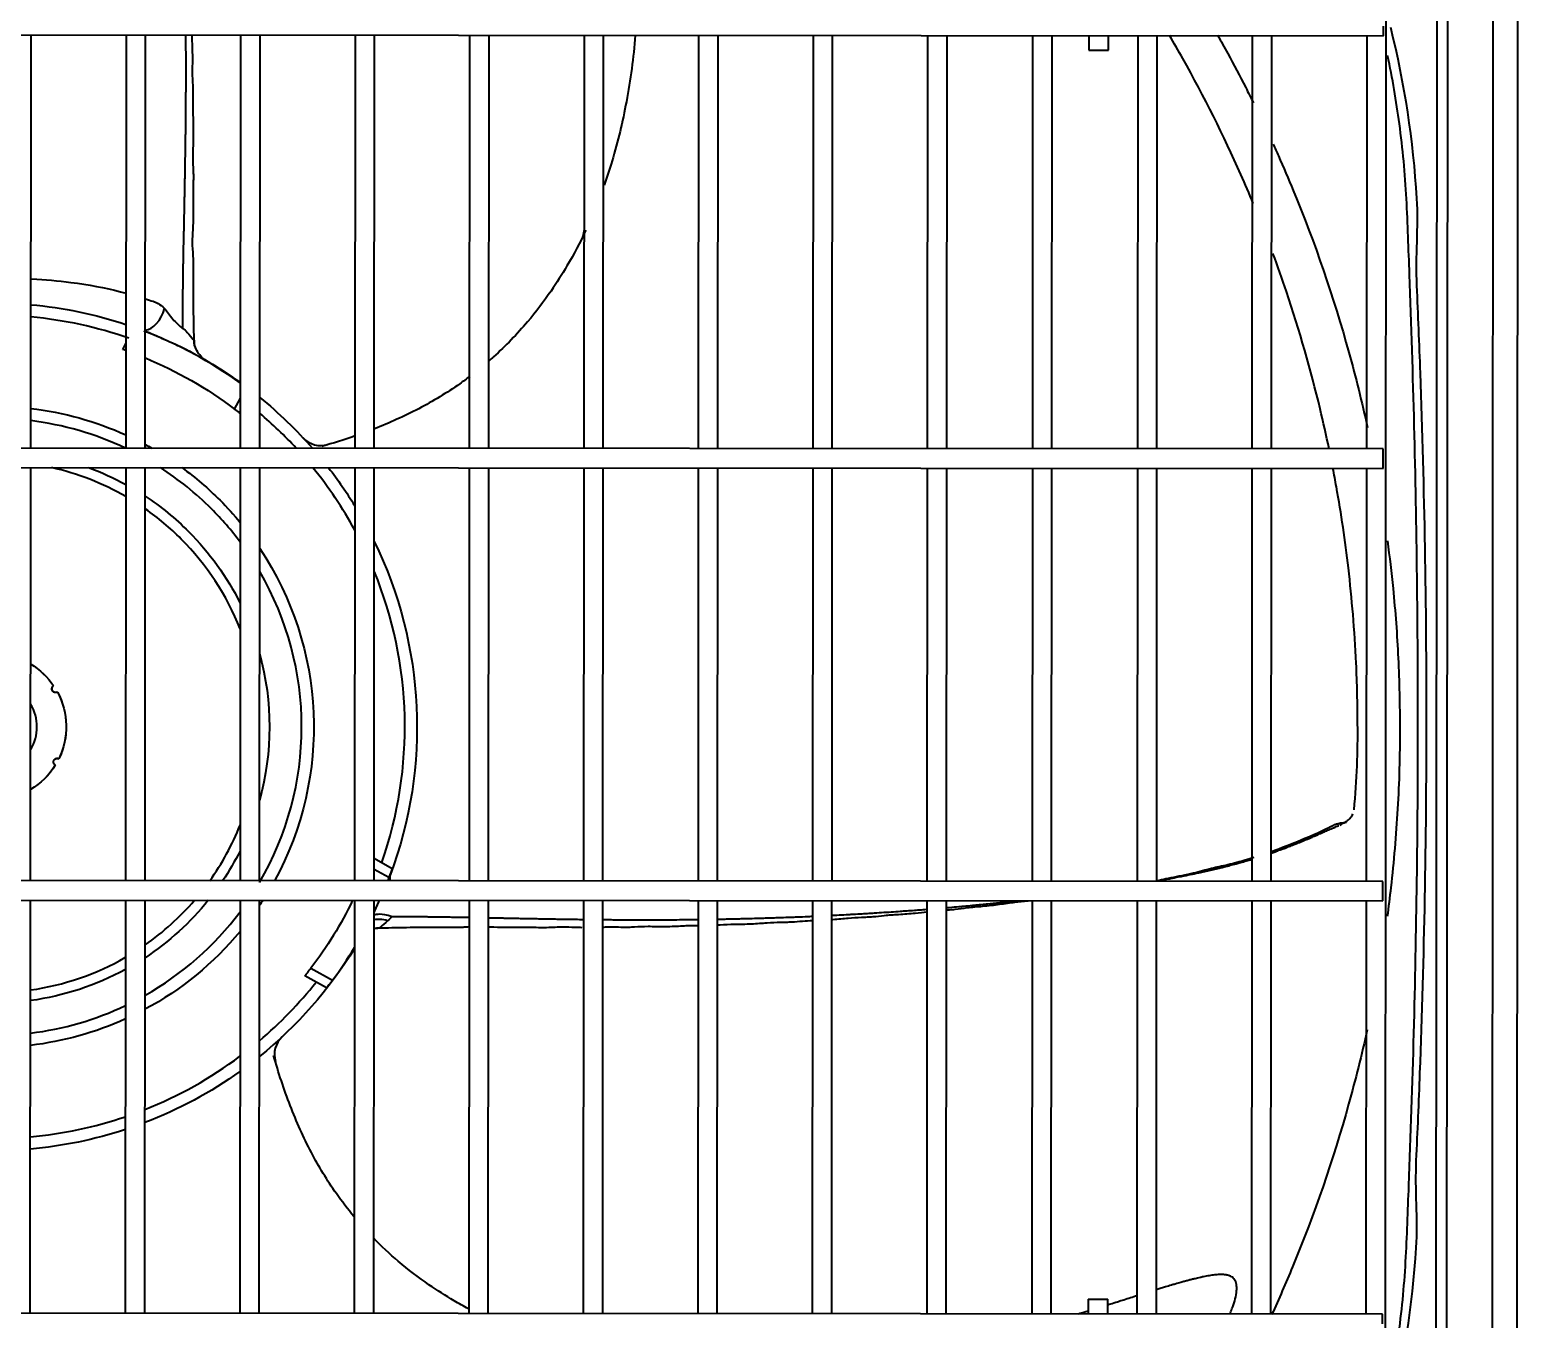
# Model space of a CAD drawing. Extents: x 58467 to 79089, y -33726 to -17391.
# Drawn here: x 78465.97 to 78496.51, y -20826.64 to -20800.17 of the extents above; entities that cross this region are included whole.
import ezdxf

# ---------------------------------------------------------------- set-up
doc = ezdxf.new("R2010")
doc.units = 0
doc.header["$LTSCALE"] = 100
doc.layers.add('+ENTE-ST-DOSEME USTU KONDDRENAJ', color=110, linetype='DOSEMEUSTUKONDENSDRENAJ_LINE', lineweight=40)
doc.linetypes.add('DOSEMEUSTUKONDENSDRENAJ_LINE', pattern='A,300,-40,["CD",Standard,S=15,R=0,X=-35,Y=-7.5],0', length=340)

# ---------------------------------------------------------------- blocks, each defined once
blk = doc.blocks.new('TV KLİMA SANTRALİ')
at = {"color": 3}
for p, q in [((54186.561, -33545.459, -2.269), (54186.602, -33477.454, -2.269)), ((54187.102, -33477.454, -2.269), (54187.061, -33545.459, -2.269)), ((54185.412, -33538.87, -2.269), (54185.442, -33490.119, -2.269)), ((54185.654, -33489.967, -2.269), (54185.624, -33539.023, -2.269)), ((54184.371, -33537.191, -2.269), (54184.398, -33491.798, -2.269)), ((54184.335, -33501.376, -2.269), (54184.336, -33501.176, -2.269)), ((54065.973, -33501.304, -2.269), (54184.335, -33501.376, -2.269)), ((54156.578, -33509.838, -2.269), (54156.583, -33501.36, -2.269)), ((54158.532, -33501.361, -2.269), (54158.527, -33509.84, -2.269)), ((54158.927, -33509.84, -2.269), (54158.932, -33501.361, -2.269)), ((54160.882, -33501.362, -2.269), (54160.877, -33509.841, -2.269)), ((54161.277, -33509.841, -2.269), (54161.282, -33501.363, -2.269)), ((54163.232, -33501.364, -2.269), (54163.227, -33509.842, -2.269)), ((54163.627, -33509.843, -2.269), (54163.632, -33501.364, -2.269)), ((54165.581, -33501.365, -2.269), (54165.576, -33509.844, -2.269)), ((54165.976, -33509.844, -2.269), (54165.981, -33501.366, -2.269)), ((54167.931, -33501.367, -2.269), (54167.926, -33509.845, -2.269)), ((54168.326, -33509.846, -2.269), (54168.331, -33501.367, -2.269)), ((54170.281, -33501.368, -2.269), (54170.275, -33509.847, -2.269)), ((54170.675, -33509.847, -2.269), (54170.681, -33501.368, -2.269)), ((54172.63, -33501.37, -2.269), (54172.625, -33509.848, -2.269)), ((54173.025, -33509.848, -2.269), (54173.03, -33501.37, -2.269)), ((54174.98, -33501.371, -2.269), (54174.975, -33509.85, -2.269)), ((54175.375, -33509.85, -2.269), (54175.38, -33501.371, -2.269)), ((54177.136, -33501.372, -2.269), (54177.131, -33509.851, -2.269)), ((54177.531, -33509.851, -2.269), (54177.536, -33501.373, -2.269)), ((54178.293, -33501.373, -2.269), (54178.293, -33501.672, -2.269)), ((54178.693, -33501.673, -2.269), (54178.693, -33501.373, -2.269)), ((54179.293, -33501.373, -2.269), (54179.288, -33509.852, -2.269)), ((54179.688, -33509.852, -2.269), (54179.693, -33501.374, -2.269)), ((54181.643, -33501.375, -2.269), (54181.638, -33509.854, -2.269)), ((54182.038, -33509.854, -2.269), (54182.043, -33501.375, -2.269)), ((54183.992, -33501.376, -2.269), (54183.987, -33509.855, -2.269)), ((54178.293, -33501.672, -2.269), (54178.693, -33501.673, -2.269)), ((54158.463, -33507.813, -2.269), (54158.529, -33507.694, -2.269)), ((54160.757, -33509.037, -2.269), (54160.878, -33508.817, -2.269)), ((54162.167, -33509.629, -2.269), (54162.185, -33509.648, -2.269)), ((54184.33, -33509.855, -2.269), (54065.967, -33509.783, -2.269)), ((54184.33, -33510.055, -2.269), (54184.33, -33509.855, -2.269)), ((54065.967, -33510.183, -2.269), (54184.33, -33510.255, -2.269)), ((54156.572, -33518.716, -2.269), (54156.577, -33510.238, -2.269)), ((54158.527, -33510.24, -2.269), (54158.522, -33518.717, -2.269)), ((54158.922, -33518.717, -2.269), (54158.927, -33510.24, -2.269)), ((54160.877, -33510.241, -2.269), (54160.872, -33518.719, -2.269)), ((54161.271, -33518.719, -2.269), (54161.277, -33510.241, -2.269)), ((54163.226, -33510.242, -2.269), (54163.221, -33518.72, -2.269)), ((54163.621, -33518.72, -2.269), (54163.626, -33510.243, -2.269)), ((54165.576, -33510.244, -2.269), (54165.571, -33518.722, -2.269)), ((54165.971, -33518.722, -2.269), (54165.976, -33510.244, -2.269)), ((54167.926, -33510.245, -2.269), (54167.92, -33518.723, -2.269)), ((54168.32, -33518.723, -2.269), (54168.326, -33510.246, -2.269)), ((54170.275, -33510.247, -2.269), (54170.27, -33518.724, -2.269)), ((54170.67, -33518.725, -2.269), (54170.675, -33510.247, -2.269)), ((54172.625, -33510.248, -2.269), (54172.62, -33518.726, -2.269)), ((54173.02, -33518.726, -2.269), (54173.025, -33510.248, -2.269)), ((54174.975, -33510.25, -2.269), (54174.969, -33518.727, -2.269)), ((54175.369, -33518.728, -2.269), (54175.374, -33510.25, -2.269)), ((54177.131, -33510.251, -2.269), (54177.126, -33518.729, -2.269)), ((54177.526, -33518.729, -2.269), (54177.531, -33510.251, -2.269)), ((54179.288, -33510.252, -2.269), (54179.282, -33518.73, -2.269)), ((54179.683, -33518.731, -2.269), (54179.688, -33510.252, -2.269)), ((54181.637, -33510.253, -2.269), (54181.632, -33518.732, -2.269)), ((54182.032, -33518.732, -2.269), (54182.037, -33510.253, -2.269)), ((54183.987, -33510.255, -2.269), (54183.982, -33518.733, -2.269)), ((54184.33, -33510.255, -2.269), (54184.33, -33510.055, -2.269)), ((54163.621, -33518.258, -2.269), (54163.996, -33518.464, -2.269)), ((54163.926, -33518.654, -2.269), (54163.621, -33518.486, -2.269)), ((54184.325, -33518.733, -2.269), (54065.962, -33518.661, -2.269)), ((54184.325, -33518.933, -2.269), (54184.325, -33518.733, -2.269)), ((54065.962, -33519.061, -2.269), (54184.325, -33519.133, -2.269)), ((54156.567, -33527.595, -2.269), (54156.572, -33519.116, -2.269)), ((54158.522, -33519.117, -2.269), (54158.517, -33527.596, -2.269)), ((54158.916, -33527.596, -2.269), (54158.922, -33519.117, -2.269)), ((54160.871, -33519.119, -2.269), (54160.866, -33527.597, -2.269)), ((54161.266, -33527.598, -2.269), (54161.271, -33519.119, -2.269)), ((54163.221, -33519.12, -2.269), (54163.216, -33527.599, -2.269)), ((54163.616, -33527.599, -2.269), (54163.621, -33519.12, -2.269)), ((54165.571, -33519.122, -2.269), (54165.565, -33527.6, -2.269)), ((54165.965, -33527.6, -2.269), (54165.971, -33519.122, -2.269)), ((54167.92, -33519.123, -2.269), (54167.915, -33527.602, -2.269)), ((54168.315, -33527.602, -2.269), (54168.32, -33519.123, -2.269)), ((54170.27, -33519.124, -2.269), (54170.265, -33527.603, -2.269)), ((54170.665, -33527.603, -2.269), (54170.67, -33519.125, -2.269)), ((54172.619, -33519.126, -2.269), (54172.614, -33527.604, -2.269)), ((54173.014, -33527.605, -2.269), (54173.019, -33519.126, -2.269)), ((54174.969, -33519.127, -2.269), (54174.964, -33527.606, -2.269)), ((54175.364, -33527.606, -2.269), (54175.369, -33519.128, -2.269)), ((54177.126, -33519.129, -2.269), (54177.12, -33527.607, -2.269)), ((54177.52, -33527.607, -2.269), (54177.526, -33519.129, -2.269)), ((54179.282, -33519.13, -2.269), (54179.277, -33527.609, -2.269)), ((54179.677, -33527.609, -2.269), (54179.682, -33519.131, -2.269)), ((54179.677, -33527.609, -2.269), (54179.682, -33519.131, -2.269)), ((54181.632, -33519.131, -2.269), (54181.627, -33527.61, -2.269)), ((54182.027, -33527.611, -2.269), (54182.032, -33519.131, -2.269)), ((54183.982, -33519.133, -2.269), (54183.976, -33527.612, -2.269)), ((54184.325, -33519.133, -2.269), (54184.325, -33518.933, -2.269)), ((54162.648, -33520.917, -2.269), (54162.203, -33520.673, -2.269)), ((54162.327, -33520.513, -2.269), (54162.77, -33520.757, -2.269)), ((54161.735, -33521.923, -2.269), (54161.716, -33521.941, -2.269)), ((54178.278, -33527.308, -2.269), (54178.278, -33527.609, -2.269)), ((54178.678, -33527.609, -2.269), (54178.678, -33527.309, -2.269)), ((54184.319, -33527.612, -2.269), (54065.957, -33527.54, -2.269)), ((54184.319, -33527.812, -2.269), (54184.319, -33527.612, -2.269))]:
    blk.add_line(p, q, dxfattribs=at)
at = {"color": 3, "extrusion": (0, 0, -1)}
for centre, radius, start, end in [((-54155.804, -33515.56, 2.269), 8.699, 95.1136, 108.2553), ((-54155.804, -33515.56, 2.269), 8.699, 117.7046, 125.6824), ((-54155.804, -33515.56, 2.269), 8.191, 112.4245, 127.2082), ((-54155.804, -33515.56, 2.269), 8.699, 128.9956, 138.8965), ((-54155.804, -33515.56, 2.269), 6.582, 96.7455, 114.4361), ((-54155.804, -33515.56, 2.269), 6.582, 118.3174, 119.6336), ((-54155.804, -33515.56, 2.269), 5.671, 110.2174, 118.683), ((-54155.804, -33515.56, 2.269), 6.582, 126.0574, 135.0349), ((-54155.804, -33515.56, 2.269), 8.699, 142.3068, 148.5646), ((-54155.804, -33515.56, 2.269), 5.671, 123.4024, 135.0349), ((-54155.804, -33515.56, 2.269), 6.582, 135.0349, 140.3955), ((-54155.804, -33515.56, 2.269), 5.671, 135.0349, 153.3949), ((-54155.804, -33515.56, 2.269), 8.699, 154.0479, 200.4706), ((-54155.804, -33515.56, 2.269), 6.582, 146.223, 208.683), ((-54155.804, -33515.56, 2.269), 1.5, 120.9344, 145.9198), ((-54155.804, -33515.56, 2.269), 1.5, 120.9345, 145.82), ((-54155.804, -33515.56, 2.269), 5.671, 164.6955, 195.363), ((-54157.087, -33514.783, 2.269), 0.075, 240.2174, 57.3523), ((-54155.804, -33515.56, 2.269), 1.5, 151.5498, 205.82), ((-54155.804, -33515.56, 2.269), 1.5, 151.65, 205.9198), ((-54155.804, -33515.56, 2.269), 1.5, 211.5498, 239.1343), ((-54155.804, -33515.56, 2.269), 1.5, 211.65, 239.1342), ((-54157.118, -33516.282, 2.269), 0.075, 300.2174, 117.3523), ((-54155.804, -33515.56, 2.269), 5.671, 206.6636, 213.8411), ((-54155.804, -33515.56, 2.269), 5.671, 218.8586, 236.6561), ((-54155.804, -33515.56, 2.269), 6.582, 212.7274, 213.8355), ((-54155.804, -33515.56, 2.269), 8.191, 205.7646, 217.2082), ((-54155.804, -33515.56, 2.269), 6.582, 219.663, 241.7411), ((-54155.804, -33515.56, 2.269), 8.699, 211.5066, 231.0756), ((-54155.804, -33515.56, 2.269), 5.671, 241.3755, 262.2274), ((-54155.804, -33515.56, 2.269), 6.582, 245.6224, 263.313), ((-54155.804, -33515.56, 2.269), 8.699, 234.3889, 249.0177), ((-54155.804, -33515.56, 2.269), 8.699, 251.8137, 264.9541)]:
    blk.add_arc(centre, radius, start, end, dxfattribs=at)
at = {"color": 3}
for radius, start, end in [(8.449, 70.7519, 84.7355), (8.691, 54.2818, 69.1503), (8.449, 42.602, 49.6204), (6.332, 64.6189, 82.9789), (5.455, 60.0514, 77.3314), (6.332, 44.9651, 57.1657), (8.449, 28.5452, 39.0158), (5.455, 44.9651, 55.0789), (6.332, 36.7751, 44.9651), (5.455, 21.627, 44.9651), (6.332, 329.7082, 30.222), (8.449, 340.7519, 22.2239), (0.9, 328.8251, 31.1051), (5.455, 324.6176, 338.3032), (5.455, 304.8513, 319.2851), (8.691, 334.0802, 335.8148), (6.332, 299.4851, 323.1551), (8.691, 323.28, 328.5769), (5.455, 278.0876, 299.8789), (8.449, 310.3079, 321.6783), (6.332, 276.9514, 295.407), (8.449, 291.6355, 306.837), (8.449, 275.196, 288.7441)]:
    blk.add_arc((54155.804, -33515.56, -2.269), radius, start, end, dxfattribs=at)
at = {"color": 3, "extrusion": (5.24685e-06, -5.62791e-06, 1)}
blk.add_arc((54162.531, -33509.287, -1.794), 0.5, 223.0528, 286.4376, dxfattribs=at)
at = {"color": 3, "extrusion": (-5.90122e-06, -5.50166e-06, 1)}
blk.add_arc((54162.077, -33522.288, -2.405), 0.5, 133.0528, 196.4386, dxfattribs=at)
at = {"color": 3}
for centre, major_axis, ratio, start_param, end_param in [((54159.021, -33506.943, -2.269), (-0.175, -0.468), 0.588101, 0.279088, 1.726902), ((54164.422, -33518.777, -2.269), (-0.468, 0.175), 0.588101, 0, 0.392495), ((54163.948, -33519.837, -2.269), (-0.443, 0.232), 0.512974, -1.203049, -0.512348)]:
    blk.add_ellipse(centre, major_axis=major_axis, ratio=ratio, start_param=start_param, end_param=end_param, dxfattribs=at)
for points, knots in [([(54159.698, -33507.375, -2.269), (54159.698, -33507.359, -2.269), (54159.698, -33507.317, -2.269), (54159.697, -33507.233, -2.269), (54159.697, -33507.141, -2.269), (54159.697, -33507.047, -2.269), (54159.697, -33506.964, -2.269), (54159.698, -33506.882, -2.269), (54159.699, -33506.786, -2.269), (54159.699, -33506.686, -2.269), (54159.701, -33506.575, -2.269), (54159.702, -33506.476, -2.269), (54159.703, -33506.369, -2.269), (54159.705, -33506.27, -2.269), (54159.706, -33506.169, -2.269), (54159.708, -33506.053, -2.269), (54159.71, -33505.951, -2.269), (54159.712, -33505.835, -2.269), (54159.714, -33505.717, -2.269), (54159.716, -33505.597, -2.269), (54159.719, -33505.492, -2.269), (54159.721, -33505.385, -2.269), (54159.724, -33505.261, -2.269), (54159.726, -33505.134, -2.269), (54159.729, -33505.009, -2.269), (54159.731, -33504.883, -2.269), (54159.734, -33504.758, -2.269), (54159.736, -33504.633, -2.269), (54159.738, -33504.509, -2.269), (54159.741, -33504.383, -2.269), (54159.743, -33504.258, -2.269), (54159.745, -33504.133, -2.269), (54159.747, -33504.006, -2.269), (54159.749, -33503.863, -2.269), (54159.752, -33503.734, -2.269), (54159.754, -33503.586, -2.269), (54159.755, -33503.453, -2.269), (54159.757, -33503.321, -2.269), (54159.758, -33503.173, -2.269), (54159.759, -33503.043, -2.269), (54159.761, -33502.897, -2.269), (54159.762, -33502.768, -2.269), (54159.762, -33502.622, -2.269), (54159.763, -33502.476, -2.269), (54159.763, -33502.329, -2.269), (54159.763, -33502.181, -2.269), (54159.763, -33502.048, -2.269), (54159.763, -33501.896, -2.269), (54159.763, -33501.761, -2.269), (54159.762, -33501.593, -2.269), (54159.761, -33501.471, -2.269), (54159.76, -33501.383, -2.269), (54159.76, -33501.361, -2.269)], [0, 0, 0, 0, 0.009657, 0.02509, 0.048239, 0.063672, 0.079104, 0.094537, 0.109969, 0.133118, 0.148551, 0.1717, 0.187132, 0.202565, 0.225714, 0.241146, 0.264295, 0.279728, 0.302877, 0.326025, 0.341458, 0.356891, 0.380039, 0.403188, 0.418621, 0.44177, 0.464919, 0.480351, 0.5035, 0.526649, 0.542082, 0.56523, 0.588379, 0.603812, 0.634677, 0.65011, 0.673259, 0.696407, 0.71184, 0.742705, 0.758138, 0.781287, 0.804435, 0.827584, 0.850733, 0.873882, 0.897031, 0.912464, 0.943329, 0.958761, 0.989626, 1, 1, 1, 1]), ([(54159.935, -33507.741, -2.269), (54159.929, -33507.546, -2.269), (54159.918, -33507.15, -2.269), (54159.915, -33506.728, -2.269), (54159.913, -33506.442, -2.269), (54159.915, -33506.319, -2.269), (54159.913, -33506.188, -2.269), (54159.916, -33506.08, -2.269), (54159.915, -33505.978, -2.269), (54159.908, -33505.816, -2.269), (54159.891, -33505.633, -2.269), (54159.908, -33505.352, -2.269), (54159.923, -33504.967, -2.269), (54159.912, -33504.657, -2.269), (54159.918, -33504.411, -2.269), (54159.921, -33504.285, -2.269), (54159.919, -33504.103, -2.269), (54159.902, -33503.907, -2.269), (54159.915, -33503.625, -2.269), (54159.923, -33503.298, -2.269), (54159.908, -33502.98, -2.269), (54159.911, -33502.739, -2.269), (54159.913, -33502.577, -2.269), (54159.913, -33502.493, -2.269), (54159.904, -33502.34, -2.269), (54159.896, -33502.162, -2.269), (54159.9, -33501.945, -2.269), (54159.901, -33501.693, -2.269), (54159.892, -33501.5, -2.269), (54159.886, -33501.377, -2.269), (54159.885, -33501.36, -2.269)], [0, 0, 0, 0, 0.086927, 0.17607, 0.186813, 0.212809, 0.232759, 0.251976, 0.264118, 0.276953, 0.324589, 0.364075, 0.406459, 0.489914, 0.52257, 0.535292, 0.546877, 0.601972, 0.636018, 0.672402, 0.744707, 0.800023, 0.809861, 0.818716, 0.836443, 0.879261, 0.904512, 0.931969, 0.990672, 1, 1, 1, 1]), ([(54168.982, -33501.367, -2.269), (54168.945, -33501.823, -2.269), (54168.829, -33502.69, -2.269), (54168.586, -33503.715, -2.269), (54168.402, -33504.28, -2.269), (54168.344, -33504.445, -2.269)], [0, 0, 0, 0, 0.437836, 0.834264, 1, 1, 1, 1]), ([(54181.664, -33504.815, -2.269), (54181.582, -33504.617, -2.269), (54181.155, -33503.621, -2.269), (54180.581, -33502.469, -2.269), (54180.038, -33501.526, -2.269), (54179.946, -33501.369, -2.269)], [0, 0, 0, 0, 0.170646, 0.861893, 1, 1, 1, 1]), ([(54180.93, -33501.361, -2.269), (54181.001, -33501.487, -2.269), (54181.199, -33501.843, -2.269), (54181.445, -33502.308, -2.269), (54181.616, -33502.648, -2.269), (54181.669, -33502.754, -2.269)], [0, 0, 0, 0, 0.275017, 0.774969, 1, 1, 1, 1]), ([(54184.478, -33501.2, -2.269), (54184.765, -33502.353, -2.269), (54184.943, -33503.525, -2.269), (54185.052, -33505.31, -2.269), (54184.988, -33505.906, -2.269), (54185.042, -33507.099, -2.269), (54185.066, -33507.697, -2.269), (54185.174, -33510.684, -2.269), (54185.216, -33513.082, -2.269), (54185.214, -33515.478, -2.269)], [0, 0, 0, 0, 0.25, 0.25, 0.375, 0.375, 0.5, 0.5, 1, 1, 1, 1]), ([(54185.045, -33515.598, -2.269), (54185.046, -33513.525, -2.269), (54185.02, -33511.453, -2.269), (54184.943, -33508.345, -2.269), (54184.91, -33507.309, -2.269), (54184.852, -33505.756, -2.269), (54184.835, -33505.238, -2.269), (54184.781, -33504.206, -2.269), (54184.733, -33503.693, -2.269), (54184.601, -33502.714, -2.269), (54184.521, -33502.247, -2.269), (54184.422, -33501.783, -2.269)], [0, 0, 0, 0, 0.44833, 0.44833, 0.672495, 0.672495, 0.784577, 0.784577, 0.89666, 0.89666, 1, 1, 1, 1]), ([(54182.071, -33503.599, -2.269), (54182.108, -33503.68, -2.269), (54182.249, -33503.994, -2.269), (54182.848, -33505.389, -2.269), (54183.486, -33507.246, -2.269), (54183.895, -33508.898, -2.269), (54184.008, -33509.414, -2.269)], [0, 0, 0, 0, 0.043362, 0.168663, 0.74173, 1, 1, 1, 1]), ([(54167.966, -33505.368, -2.269), (54167.849, -33505.617, -2.269), (54167.627, -33506.042, -2.269), (54167.228, -33506.669, -2.269), (54166.741, -33507.308, -2.269), (54166.295, -33507.77, -2.269), (54166.012, -33508.019, -2.269), (54165.982, -33508.046, -2.269)], [0, 0, 0, 0, 0.248237, 0.430741, 0.666692, 0.9639, 1, 1, 1, 1]), ([(54183.22, -33509.855, -2.269), (54183.163, -33509.582, -2.269), (54182.923, -33508.508, -2.269), (54182.54, -33507.17, -2.269), (54182.164, -33506.104, -2.269), (54182.068, -33505.843, -2.269)], [0, 0, 0, 0, 0.204786, 0.80511, 1, 1, 1, 1]), ([(54156.595, -33506.365, -2.269), (54156.872, -33506.378, -2.269), (54157.141, -33506.403, -2.269), (54157.76, -33506.484, -2.269), (54158.101, -33506.549, -2.269), (54158.457, -33506.639, -2.269), (54158.496, -33506.649, -2.269), (54158.534, -33506.659, -2.269)], [0, 0, 0, 0, 0.387206, 0.387206, 0.93276, 0.93276, 1, 1, 1, 1]), ([(54158.93, -33506.775, -2.269), (54158.984, -33506.793, -2.269), (54159.038, -33506.811, -2.269), (54159.124, -33506.836, -2.269), (54159.155, -33506.849, -2.269), (54159.23, -33506.893, -2.269), (54159.275, -33506.924, -2.269), (54159.32, -33506.971, -2.269)], [0, 0, 0, 0, 0.427919, 0.427919, 0.71396, 0.71396, 1, 1, 1, 1]), ([(54159.32, -33506.971, -2.269), (54159.378, -33507.033, -2.269), (54159.429, -33507.117, -2.269), (54159.554, -33507.262, -2.269), (54159.63, -33507.323, -2.269), (54159.695, -33507.388, -2.269)], [0, 0, 0, 0, 0.5, 0.5, 1, 1, 1, 1]), ([(54159.694, -33507.782, -2.269), (54159.674, -33507.772, -2.269), (54159.653, -33507.763, -2.269), (54159.537, -33507.708, -2.269), (54159.44, -33507.665, -2.269), (54159.256, -33507.583, -2.269), (54159.17, -33507.545, -2.269), (54159.032, -33507.486, -2.269), (54158.98, -33507.464, -2.269), (54158.929, -33507.443, -2.269)], [0, 0, 0, 0, 0.08108, 0.08108, 0.461663, 0.461663, 0.79753, 0.79753, 1, 1, 1, 1]), ([(54159.698, -33507.375, -2.269), (54159.698, -33507.375, -2.269), (54159.698, -33507.375, -2.269), (54159.729, -33507.404, -2.269), (54159.758, -33507.434, -2.269), (54159.785, -33507.464, -2.269)], [0, 0, 0, 0, 0.000046, 0.000046, 1, 1, 1, 1]), ([(54159.785, -33507.464, -2.269), (54159.832, -33507.516, -2.269), (54159.876, -33507.567, -2.269), (54159.919, -33507.623, -2.269), (54159.929, -33507.633, -2.269), (54159.931, -33507.63, -2.269)], [0, 0, 0, 0, 0.677972, 0.677972, 1, 1, 1, 1]), ([(54158.528, -33507.836, -2.269), (54158.514, -33507.831, -2.269), (54158.501, -33507.826, -2.269), (54158.48, -33507.819, -2.269), (54158.472, -33507.816, -2.269), (54158.465, -33507.814, -2.269), (54158.463, -33507.813, -2.269), (54158.463, -33507.813, -2.269)], [0, 0, 0, 0, 0.355105, 0.355105, 0.755417, 0.755417, 1, 1, 1, 1]), ([(54160.178, -33508.041, -2.269), (54160.178, -33508.042, -2.269), (54160.178, -33508.041, -2.269), (54160.178, -33508.042, -2.269), (54160.175, -33508.04, -2.269), (54160.172, -33508.038, -2.269), (54160.132, -33508.014, -2.269), (54160.059, -33507.954, -2.269), (54159.98, -33507.84, -2.269), (54159.937, -33507.725, -2.269), (54159.936, -33507.651, -2.269), (54159.938, -33507.624, -2.269)], [0, 0, 0, 0, 0.033603, 0.066016, 0.071783, 0.077551, 0.090545, 0.331487, 0.591566, 0.854337, 1, 1, 1, 1]), ([(54165.584, -33508.368, -2.269), (54165.518, -33508.419, -2.269), (54165.185, -33508.661, -2.269), (54164.547, -33509.048, -2.269), (54163.939, -33509.32, -2.269), (54163.628, -33509.443, -2.269)], [0, 0, 0, 0, 0.112654, 0.555033, 1, 1, 1, 1]), ([(54160.878, -33509.131, -2.269), (54160.868, -33509.123, -2.269), (54160.856, -33509.114, -2.269), (54160.829, -33509.092, -2.269), (54160.812, -33509.079, -2.269), (54160.782, -33509.056, -2.269), (54160.769, -33509.046, -2.269), (54160.757, -33509.037, -2.269)], [0, 0, 0, 0, 0.33514, 0.33514, 0.728378, 0.728378, 1, 1, 1, 1]), ([(54183.732, -33517.261, -2.269), (54183.762, -33516.957, -2.269), (54183.805, -33516.365, -2.269), (54183.811, -33515.364, -2.269), (54183.788, -33514.33, -2.269), (54183.718, -33513.266, -2.269), (54183.598, -33512.061, -2.269), (54183.451, -33511.062, -2.269), (54183.324, -33510.381, -2.269), (54183.3, -33510.254, -2.269)], [0, 0, 0, 0, 0.125694, 0.246952, 0.424132, 0.567334, 0.705272, 0.945108, 1, 1, 1, 1]), ([(54184.418, -33511.742, -2.269), (54184.461, -33512.067, -2.269), (54184.555, -33512.868, -2.269), (54184.654, -33514.154, -2.269), (54184.668, -33515.115, -2.269), (54184.674, -33515.598, -2.269)], [0, 0, 0, 0, 0.254972, 0.625378, 1, 1, 1, 1]), ([(54185.214, -33515.478, -2.269), (54185.213, -33517.876, -2.269), (54185.168, -33520.272, -2.269), (54185.057, -33523.265, -2.269), (54185.032, -33523.863, -2.269), (54184.976, -33525.057, -2.269), (54185.039, -33525.655, -2.269), (54184.928, -33527.441, -2.269), (54184.747, -33528.61, -2.269), (54184.461, -33529.756, -2.269)], [0, 0, 0, 0, 0.5, 0.5, 0.625, 0.625, 0.75, 0.75, 1, 1, 1, 1]), ([(54184.674, -33515.598, -2.269), (54184.672, -33515.873, -2.269), (54184.667, -33516.421, -2.269), (54184.63, -33517.24, -2.269), (54184.572, -33518.052, -2.269), (54184.498, -33518.79, -2.269), (54184.44, -33519.257, -2.269), (54184.413, -33519.455, -2.269)], [0, 0, 0, 0, 0.213165, 0.424969, 0.635409, 0.844484, 1, 1, 1, 1]), ([(54184.445, -33529.222, -2.269), (54184.521, -33528.849, -2.269), (54184.585, -33528.473, -2.269), (54184.71, -33527.579, -2.269), (54184.762, -33527.059, -2.269), (54184.821, -33526.018, -2.269), (54184.837, -33525.497, -2.269), (54184.899, -33523.935, -2.269), (54184.933, -33522.893, -2.269), (54185.015, -33519.767, -2.269), (54185.044, -33517.683, -2.269), (54185.045, -33515.598, -2.269)], [0, 0, 0, 0, 0.084354, 0.084354, 0.19881, 0.19881, 0.313265, 0.313265, 0.542177, 0.542177, 1, 1, 1, 1]), ([(54183.443, -33517.575, -2.269), (54183.475, -33517.557, -2.269), (54183.539, -33517.521, -2.269), (54183.613, -33517.481, -2.269), (54183.662, -33517.426, -2.269), (54183.696, -33517.375, -2.269), (54183.71, -33517.347, -2.269)], [0, 0, 0, 0, 0.181976, 0.413188, 0.708779, 1, 1, 1, 1]), ([(54182.032, -33518.116, -2.269), (54182.083, -33518.098, -2.269), (54182.342, -33518.005, -2.269), (54182.684, -33517.866, -2.269), (54183.042, -33517.711, -2.269), (54183.221, -33517.621, -2.269), (54183.333, -33517.568, -2.269), (54183.42, -33517.536, -2.269), (54183.513, -33517.527, -2.269), (54183.558, -33517.519, -2.269), (54183.577, -33517.516, -2.269)], [0, 0, 0, 0, 0.085996, 0.432677, 0.579521, 0.710147, 0.777201, 0.826739, 0.904569, 1, 1, 1, 1]), ([(54182.033, -33518.15, -2.269), (54182.06, -33518.141, -2.269), (54182.122, -33518.119, -2.269), (54182.206, -33518.089, -2.269), (54182.285, -33518.06, -2.269), (54182.363, -33518.03, -2.269), (54182.44, -33518, -2.269), (54182.526, -33517.966, -2.269), (54182.6, -33517.936, -2.269), (54182.672, -33517.906, -2.269), (54182.733, -33517.881, -2.269), (54182.794, -33517.856, -2.269), (54182.862, -33517.827, -2.269), (54182.928, -33517.798, -2.269), (54182.994, -33517.77, -2.269), (54183.045, -33517.748, -2.269), (54183.101, -33517.724, -2.269), (54183.147, -33517.704, -2.269), (54183.2, -33517.681, -2.269), (54183.241, -33517.663, -2.269), (54183.288, -33517.642, -2.269), (54183.33, -33517.624, -2.269), (54183.365, -33517.609, -2.269), (54183.402, -33517.592, -2.269), (54183.418, -33517.586, -2.269), (54183.423, -33517.584, -2.269)], [0, 0, 0, 0, 0.047147, 0.107974, 0.148526, 0.189077, 0.249904, 0.290456, 0.351283, 0.391834, 0.432386, 0.472937, 0.513489, 0.574316, 0.614867, 0.655419, 0.69597, 0.736522, 0.777073, 0.817625, 0.858176, 0.898727, 0.939279, 0.97983, 1, 1, 1, 1]), ([(54179.687, -33518.714, -2.269), (54179.752, -33518.701, -2.269), (54179.968, -33518.655, -2.269), (54180.179, -33518.616, -2.269), (54180.529, -33518.539, -2.269), (54180.734, -33518.475, -2.269), (54180.97, -33518.425, -2.269), (54181.151, -33518.385, -2.269), (54181.333, -33518.338, -2.269), (54181.48, -33518.295, -2.269), (54181.575, -33518.267, -2.269), (54181.635, -33518.249, -2.269), (54181.665, -33518.239, -2.269), (54181.681, -33518.234, -2.269)], [0, 0, 0, 0, 0.098734, 0.346332, 0.396322, 0.571696, 0.645977, 0.72631, 0.812723, 0.903867, 0.955533, 0.977657, 1, 1, 1, 1]), ([(54179.689, -33518.723, -2.269), (54179.711, -33518.719, -2.269), (54179.79, -33518.705, -2.269), (54179.895, -33518.685, -2.269), (54180.031, -33518.659, -2.269), (54180.14, -33518.638, -2.269), (54180.276, -33518.611, -2.269), (54180.383, -33518.589, -2.269), (54180.504, -33518.563, -2.269), (54180.61, -33518.54, -2.269), (54180.729, -33518.514, -2.269), (54180.848, -33518.486, -2.269), (54180.953, -33518.461, -2.269), (54181.058, -33518.436, -2.269), (54181.162, -33518.409, -2.269), (54181.265, -33518.383, -2.269), (54181.367, -33518.355, -2.269), (54181.467, -33518.327, -2.269), (54181.56, -33518.301, -2.269), (54181.614, -33518.284, -2.269), (54181.632, -33518.279, -2.269)], [0, 0, 0, 0, 0.032531, 0.11396, 0.154675, 0.236104, 0.276818, 0.358248, 0.398962, 0.460034, 0.521106, 0.582177, 0.643249, 0.683964, 0.745036, 0.806107, 0.846822, 0.907894, 0.968965, 1, 1, 1, 1]), ([(54163.996, -33518.464, -2.269), (54163.996, -33518.464, -2.269), (54163.994, -33518.467, -2.269), (54163.989, -33518.481, -2.269), (54163.986, -33518.492, -2.269), (54163.976, -33518.518, -2.269), (54163.971, -33518.534, -2.269), (54163.957, -33518.569, -2.269), (54163.95, -33518.589, -2.269), (54163.937, -33518.624, -2.269), (54163.931, -33518.639, -2.269), (54163.926, -33518.654, -2.269)], [0, 0, 0, 0, 0.211758, 0.211758, 0.423432, 0.423432, 0.636431, 0.636431, 0.852021, 0.852021, 1, 1, 1, 1]), ([(54175.367, -33519.27, -2.269), (54175.389, -33519.268, -2.269), (54175.474, -33519.261, -2.269), (54175.59, -33519.251, -2.269), (54175.747, -33519.237, -2.269), (54175.889, -33519.224, -2.269), (54176.048, -33519.208, -2.269), (54176.191, -33519.194, -2.269), (54176.333, -33519.18, -2.269), (54176.489, -33519.164, -2.269), (54176.627, -33519.149, -2.269), (54176.739, -33519.137, -2.269), (54176.79, -33519.132, -2.269), (54176.811, -33519.129, -2.269)], [0, 0, 0, 0, 0.045948, 0.175933, 0.240925, 0.370909, 0.468398, 0.565886, 0.663374, 0.760863, 0.890847, 0.955839, 1, 1, 1, 1]), ([(54175.367, -33519.319, -2.269), (54175.388, -33519.318, -2.269), (54175.445, -33519.313, -2.269), (54175.594, -33519.3, -2.269), (54175.812, -33519.264, -2.269), (54176.067, -33519.245, -2.269), (54176.294, -33519.223, -2.269), (54176.524, -33519.192, -2.269), (54176.751, -33519.159, -2.269), (54176.941, -33519.141, -2.269), (54177.044, -33519.129, -2.269)], [0, 0, 0, 0, 0.037568, 0.099793, 0.235444, 0.406173, 0.503648, 0.608785, 0.82508, 1, 1, 1, 1]), ([(54163.976, -33519.452, -2.269), (54163.885, -33519.423, -2.269), (54163.8, -33519.407, -2.269), (54163.685, -33519.407, -2.269), (54163.647, -33519.413, -2.269), (54163.618, -33519.426, -2.269)], [0, 0, 0, 0, 0.604116, 0.604116, 1, 1, 1, 1]), ([(54163.989, -33519.454, -2.269), (54163.989, -33519.454, -2.269), (54163.989, -33519.454, -2.269), (54163.961, -33519.485, -2.269), (54163.93, -33519.514, -2.269), (54163.9, -33519.541, -2.269)], [0, 0, 0, 0, 0.000046, 0.000046, 1, 1, 1, 1]), ([(54163.989, -33519.454, -2.269), (54164.005, -33519.454, -2.269), (54164.047, -33519.454, -2.269), (54164.131, -33519.454, -2.269), (54164.223, -33519.453, -2.269), (54164.317, -33519.454, -2.269), (54164.4, -33519.454, -2.269), (54164.482, -33519.454, -2.269), (54164.578, -33519.455, -2.269), (54164.678, -33519.455, -2.269), (54164.79, -33519.457, -2.269), (54164.888, -33519.458, -2.269), (54164.995, -33519.459, -2.269), (54165.095, -33519.461, -2.269), (54165.196, -33519.463, -2.269), (54165.311, -33519.465, -2.269), (54165.413, -33519.466, -2.269), (54165.506, -33519.468, -2.269), (54165.555, -33519.469, -2.269), (54165.575, -33519.469, -2.269)], [0, 0, 0, 0, 0.033268, 0.086429, 0.166172, 0.219334, 0.272495, 0.325657, 0.378819, 0.458561, 0.511723, 0.591466, 0.644627, 0.697789, 0.777532, 0.830693, 0.910436, 0.963598, 1, 1, 1, 1]), ([(54165.967, -33519.477, -2.269), (54166.012, -33519.478, -2.269), (54166.104, -33519.48, -2.269), (54166.23, -33519.482, -2.269), (54166.356, -33519.485, -2.269), (54166.482, -33519.488, -2.269), (54166.606, -33519.49, -2.269), (54166.731, -33519.492, -2.269), (54166.856, -33519.494, -2.269), (54166.981, -33519.497, -2.269), (54167.106, -33519.499, -2.269), (54167.232, -33519.502, -2.269), (54167.358, -33519.504, -2.269), (54167.501, -33519.506, -2.269), (54167.631, -33519.508, -2.269), (54167.779, -33519.51, -2.269), (54167.865, -33519.511, -2.269), (54167.918, -33519.512, -2.269), (54167.921, -33519.512, -2.269)], [0, 0, 0, 0, 0.071605, 0.144526, 0.19314, 0.266061, 0.338983, 0.387597, 0.460518, 0.533439, 0.582053, 0.654974, 0.727896, 0.77651, 0.873738, 0.922352, 0.995273, 1, 1, 1, 1]), ([(54170.672, -33519.507, -2.269), (54170.723, -33519.506, -2.269), (54170.808, -33519.504, -2.269), (54170.959, -33519.501, -2.269), (54171.094, -33519.498, -2.269), (54171.264, -33519.494, -2.269), (54171.415, -33519.49, -2.269), (54171.581, -33519.485, -2.269), (54171.729, -33519.481, -2.269), (54171.876, -33519.476, -2.269), (54172.04, -33519.47, -2.269), (54172.187, -33519.465, -2.269), (54172.351, -33519.459, -2.269), (54172.484, -33519.453, -2.269), (54172.584, -33519.449, -2.269), (54172.619, -33519.447, -2.269)], [0, 0, 0, 0, 0.079108, 0.130174, 0.232307, 0.283373, 0.385506, 0.462105, 0.538704, 0.615303, 0.691903, 0.794035, 0.845101, 0.947234, 1, 1, 1, 1]), ([(54173.02, -33519.514, -2.269), (54173.026, -33519.513, -2.269), (54173.148, -33519.504, -2.269), (54173.35, -33519.484, -2.269), (54173.564, -33519.469, -2.269), (54173.738, -33519.462, -2.269), (54173.901, -33519.454, -2.269), (54174.112, -33519.426, -2.269), (54174.344, -33519.412, -2.269), (54174.562, -33519.398, -2.269), (54174.765, -33519.378, -2.269), (54174.895, -33519.363, -2.269), (54174.972, -33519.354, -2.269)], [0, 0, 0, 0, 0.008799, 0.183646, 0.34505, 0.408603, 0.460825, 0.566791, 0.701254, 0.778856, 0.862109, 1, 1, 1, 1]), ([(54173.029, -33519.428, -2.269), (54173.058, -33519.427, -2.269), (54173.153, -33519.422, -2.269), (54173.278, -33519.415, -2.269), (54173.44, -33519.406, -2.269), (54173.585, -33519.398, -2.269), (54173.747, -33519.388, -2.269), (54173.908, -33519.378, -2.269), (54174.053, -33519.369, -2.269), (54174.215, -33519.358, -2.269), (54174.362, -33519.348, -2.269), (54174.526, -33519.337, -2.269), (54174.673, -33519.326, -2.269), (54174.818, -33519.315, -2.269), (54174.914, -33519.308, -2.269), (54174.963, -33519.304, -2.269), (54174.964, -33519.304, -2.269)], [0, 0, 0, 0, 0.043677, 0.144139, 0.194371, 0.294833, 0.370179, 0.445526, 0.545988, 0.596219, 0.696681, 0.772028, 0.847375, 0.922721, 0.998068, 1, 1, 1, 1]), ([(54163.62, -33519.702, -2.269), (54163.66, -33519.688, -2.269), (54163.702, -33519.68, -2.269), (54163.744, -33519.686, -2.269), (54163.746, -33519.686, -2.269)], [0, 0, 0, 0, 0.962907, 1, 1, 1, 1]), ([(54163.623, -33519.692, -2.269), (54163.818, -33519.685, -2.269), (54164.215, -33519.674, -2.269), (54164.636, -33519.671, -2.269), (54164.922, -33519.67, -2.269), (54165.045, -33519.671, -2.269), (54165.176, -33519.669, -2.269), (54165.285, -33519.672, -2.269), (54165.386, -33519.671, -2.269), (54165.479, -33519.667, -2.269), (54165.54, -33519.663, -2.269), (54165.573, -33519.661, -2.269)], [0, 0, 0, 0, 0.295836, 0.599217, 0.63578, 0.724251, 0.792145, 0.857546, 0.898871, 0.942551, 1, 1, 1, 1]), ([(54163.9, -33519.541, -2.269), (54163.848, -33519.588, -2.269), (54163.798, -33519.632, -2.269), (54163.741, -33519.675, -2.269), (54163.732, -33519.685, -2.269), (54163.735, -33519.687, -2.269)], [0, 0, 0, 0, 0.677972, 0.677972, 1, 1, 1, 1]), ([(54165.969, -33519.661, -2.269), (54165.982, -33519.662, -2.269), (54166.09, -33519.667, -2.269), (54166.398, -33519.68, -2.269), (54166.707, -33519.669, -2.269), (54166.953, -33519.674, -2.269), (54167.079, -33519.677, -2.269), (54167.261, -33519.675, -2.269), (54167.457, -33519.658, -2.269), (54167.708, -33519.67, -2.269), (54167.837, -33519.674, -2.269), (54167.887, -33519.675, -2.269)], [0, 0, 0, 0, 0.020061, 0.161151, 0.438961, 0.54767, 0.590018, 0.628584, 0.811988, 0.925322, 1, 1, 1, 1]), ([(54168.318, -33519.516, -2.269), (54168.33, -33519.516, -2.269), (54168.374, -33519.516, -2.269), (54168.467, -33519.517, -2.269), (54168.597, -33519.518, -2.269), (54168.743, -33519.519, -2.269), (54168.889, -33519.519, -2.269), (54169.036, -33519.52, -2.269), (54169.183, -33519.52, -2.269), (54169.316, -33519.52, -2.269), (54169.468, -33519.519, -2.269), (54169.604, -33519.519, -2.269), (54169.772, -33519.518, -2.269), (54169.904, -33519.517, -2.269), (54170.069, -33519.515, -2.269), (54170.178, -33519.514, -2.269), (54170.255, -33519.513, -2.269), (54170.267, -33519.513, -2.269)], [0, 0, 0, 0, 0.018658, 0.069393, 0.145495, 0.221596, 0.297698, 0.3738, 0.449902, 0.526003, 0.576738, 0.678207, 0.728941, 0.83041, 0.881145, 0.982614, 1, 1, 1, 1]), ([(54168.326, -33519.669, -2.269), (54168.354, -33519.668, -2.269), (54168.485, -33519.665, -2.269), (54168.626, -33519.667, -2.269), (54168.788, -33519.67, -2.269), (54168.871, -33519.669, -2.269), (54169.024, -33519.66, -2.269), (54169.202, -33519.652, -2.269), (54169.419, -33519.656, -2.269), (54169.672, -33519.658, -2.269), (54169.958, -33519.643, -2.269), (54170.155, -33519.635, -2.269), (54170.263, -33519.634, -2.269), (54170.269, -33519.634, -2.269)], [0, 0, 0, 0, 0.047203, 0.219949, 0.250675, 0.278328, 0.333689, 0.467407, 0.546264, 0.63201, 0.815334, 0.990362, 1, 1, 1, 1]), ([(54170.67, -33519.625, -2.269), (54170.688, -33519.624, -2.269), (54170.801, -33519.615, -2.269), (54170.972, -33519.611, -2.269), (54171.193, -33519.609, -2.269), (54171.433, -33519.6, -2.269), (54171.685, -33519.58, -2.269), (54171.9, -33519.569, -2.269), (54172.073, -33519.567, -2.269), (54172.23, -33519.563, -2.269), (54172.409, -33519.544, -2.269), (54172.551, -33519.536, -2.269), (54172.619, -33519.533, -2.269)], [0, 0, 0, 0, 0.026236, 0.165323, 0.245888, 0.332132, 0.514466, 0.68062, 0.745287, 0.79789, 0.90324, 1, 1, 1, 1]), ([(54162.203, -33520.673, -2.269), (54162.203, -33520.673, -2.269), (54162.205, -33520.67, -2.269), (54162.214, -33520.659, -2.269), (54162.221, -33520.65, -2.269), (54162.238, -33520.628, -2.269), (54162.249, -33520.615, -2.269), (54162.272, -33520.585, -2.269), (54162.285, -33520.568, -2.269), (54162.308, -33520.538, -2.269), (54162.318, -33520.526, -2.269), (54162.327, -33520.513, -2.269)], [0, 0, 0, 0, 0.211356, 0.211356, 0.422617, 0.422617, 0.635365, 0.635365, 0.851032, 0.851032, 1, 1, 1, 1]), ([(54162.77, -33520.757, -2.269), (54162.757, -33520.775, -2.269), (54162.743, -33520.793, -2.269), (54162.717, -33520.828, -2.269), (54162.704, -33520.844, -2.269), (54162.683, -33520.872, -2.269), (54162.673, -33520.885, -2.269), (54162.659, -33520.903, -2.269), (54162.653, -33520.91, -2.269), (54162.649, -33520.916, -2.269), (54162.648, -33520.917, -2.269), (54162.648, -33520.917, -2.269)], [0, 0, 0, 0, 0.217793, 0.217793, 0.435623, 0.435623, 0.652794, 0.652794, 0.867695, 0.867695, 1, 1, 1, 1]), ([(54184.002, -33521.776, -2.269), (54183.889, -33522.289, -2.269), (54183.478, -33523.942, -2.269), (54182.805, -33525.894, -2.269), (54182.191, -33527.3, -2.269), (54182.042, -33527.624, -2.269)], [0, 0, 0, 0, 0.254796, 0.827092, 1, 1, 1, 1]), ([(54163.208, -33525.609, -2.269), (54163.082, -33525.457, -2.269), (54162.763, -33525.04, -2.269), (54162.307, -33524.288, -2.269), (54161.883, -33523.333, -2.269), (54161.658, -33522.657, -2.269), (54161.561, -33522.306, -2.269)], [0, 0, 0, 0, 0.160983, 0.427877, 0.710763, 1, 1, 1, 1]), ([(54165.559, -33527.503, -2.269), (54165.46, -33527.45, -2.269), (54165.184, -33527.295, -2.269), (54164.695, -33526.984, -2.269), (54164.137, -33526.559, -2.269), (54163.771, -33526.219, -2.269), (54163.607, -33526.051, -2.269)], [0, 0, 0, 0, 0.139399, 0.390327, 0.714739, 1, 1, 1, 1]), ([(54181.167, -33526.823, -2.269), (54181.152, -33526.818, -2.269), (54181.127, -33526.812, -2.269), (54181.096, -33526.807, -2.269), (54181.051, -33526.803, -2.269), (54181.014, -33526.802, -2.269), (54180.97, -33526.802, -2.269), (54180.919, -33526.805, -2.269), (54180.874, -33526.809, -2.269), (54180.814, -33526.817, -2.269), (54180.762, -33526.825, -2.269), (54180.699, -33526.836, -2.269), (54180.639, -33526.848, -2.269), (54180.562, -33526.864, -2.269), (54180.483, -33526.883, -2.269), (54180.402, -33526.903, -2.269), (54180.329, -33526.922, -2.269), (54180.256, -33526.942, -2.269), (54180.168, -33526.966, -2.269), (54180.077, -33526.992, -2.269), (54179.97, -33527.024, -2.269), (54179.875, -33527.052, -2.269), (54179.778, -33527.082, -2.269), (54179.716, -33527.101, -2.269), (54179.683, -33527.111, -2.269), (54179.678, -33527.113, -2.269)], [0, 0, 0, 0, 0.061068, 0.102482, 0.143896, 0.18531, 0.226724, 0.268138, 0.309552, 0.350965, 0.392379, 0.433793, 0.475207, 0.516621, 0.578742, 0.620156, 0.66157, 0.702984, 0.744398, 0.806519, 0.847933, 0.910054, 0.951468, 0.992881, 1, 1, 1, 1]), ([(54181.183, -33527.612, -2.269), (54181.198, -33527.577, -2.269), (54181.257, -33527.435, -2.269), (54181.321, -33527.241, -2.269), (54181.33, -33527.038, -2.269), (54181.306, -33526.947, -2.269), (54181.27, -33526.889, -2.269), (54181.225, -33526.846, -2.269), (54181.185, -33526.827, -2.269), (54181.154, -33526.819, -2.269)], [0, 0, 0, 0, 0.125875, 0.501642, 0.656556, 0.790033, 0.847053, 0.89779, 1, 1, 1, 1]), ([(54178.278, -33527.308, -2.269), (54178.278, -33527.308, -2.269), (54178.28, -33527.308, -2.269), (54178.288, -33527.308, -2.269), (54178.297, -33527.308, -2.269), (54178.321, -33527.308, -2.269), (54178.337, -33527.308, -2.269), (54178.372, -33527.309, -2.269), (54178.392, -33527.309, -2.269), (54178.435, -33527.309, -2.269), (54178.458, -33527.309, -2.269), (54178.502, -33527.309, -2.269), (54178.525, -33527.309, -2.269), (54178.567, -33527.309, -2.269), (54178.587, -33527.309, -2.269), (54178.622, -33527.309, -2.269), (54178.637, -33527.309, -2.269), (54178.66, -33527.309, -2.269), (54178.669, -33527.309, -2.269), (54178.676, -33527.309, -2.269), (54178.678, -33527.309, -2.269), (54178.678, -33527.309, -2.269)], [0, 0, 0, 0, 0.072796, 0.072796, 0.180355, 0.180355, 0.287914, 0.287914, 0.395473, 0.395473, 0.503031, 0.503031, 0.61059, 0.61059, 0.718149, 0.718149, 0.825708, 0.825708, 0.933267, 0.933267, 1, 1, 1, 1]), ([(54179.266, -33527.242, -2.269), (54179.261, -33527.244, -2.269), (54179.21, -33527.26, -2.269), (54179.112, -33527.291, -2.269), (54178.986, -33527.331, -2.269), (54178.863, -33527.37, -2.269), (54178.764, -33527.401, -2.269), (54178.697, -33527.422, -2.269), (54178.678, -33527.428, -2.269)], [0, 0, 0, 0, 0.02815, 0.268086, 0.508023, 0.66798, 0.907917, 1, 1, 1, 1]), ([(54178.278, -33527.552, -2.269), (54178.247, -33527.562, -2.269), (54178.181, -33527.582, -2.269), (54178.114, -33527.602, -2.269), (54178.077, -33527.613, -2.269), (54178.076, -33527.614, -2.269)], [0, 0, 0, 0, 0.464341, 0.973106, 1, 1, 1, 1])]:
    blk.add_open_spline(points, degree=3, knots=knots, dxfattribs=at)
for points, degree in [([(54167.933, -33505.358, -2.269), (54167.923, -33505.403, -2.269), (54167.915, -33505.449, -2.269), (54167.909, -33505.495, -2.269)], 3), ([(54159.695, -33507.388, -2.269), (54159.697, -33507.384, -2.269), (54159.697, -33507.379, -2.269), (54159.697, -33507.375, -2.269)], 3), ([(54159.848, -33507.859, -2.269), (54159.798, -33507.832, -2.269), (54159.746, -33507.807, -2.269), (54159.694, -33507.782, -2.269)], 3), ([(54162.167, -33509.629, -2.269), (54162.162, -33509.624, -2.269), (54162.189, -33509.653, -2.269)], 2), ([(54163.232, -33509.59, -2.269), (54163.008, -33509.668, -2.269), (54162.781, -33509.739, -2.269), (54162.55, -33509.803, -2.269)], 3), ([(54157.123, -33514.846, -2.269), (54157.096, -33514.861, -2.269), (54157.037, -33514.846, -2.269), (54157.005, -33514.794, -2.269), (54157.019, -33514.734, -2.269), (54157.045, -33514.718, -2.269)], 2), ([(54157.082, -33516.345, -2.269), (54157.056, -33516.33, -2.269), (54157.039, -33516.271, -2.269), (54157.068, -33516.217, -2.269), (54157.127, -33516.2, -2.269), (54157.154, -33516.213, -2.269)], 2), ([(54163.907, -33518.721, -2.269), (54163.923, -33518.681, -2.269), (54163.939, -33518.642, -2.269), (54163.953, -33518.602, -2.269)], 3), ([(54163.621, -33519.368, -2.269), (54163.659, -33519.287, -2.269), (54163.696, -33519.204, -2.269), (54163.733, -33519.121, -2.269)], 3), ([(54163.976, -33519.452, -2.269), (54163.98, -33519.453, -2.269), (54163.985, -33519.454, -2.269), (54163.989, -33519.454, -2.269)], 3), ([(54161.735, -33521.923, -2.269), (54161.74, -33521.919, -2.269), (54161.712, -33521.945, -2.269)], 2)]:
    blk.add_open_spline(points, degree=degree, dxfattribs=at)

msp = doc.modelspace()

# ---------------------------------------------------------------- block references
at = {"layer": '+ENTE-ST-DOSEME USTU KONDDRENAJ', "color": 3, "linetype": 'Continuous'}
msp.add_blockref('TV KLİMA SANTRALİ', (24309.411, 12701.082), dxfattribs=at)

doc.saveas('drawing.dxf')
